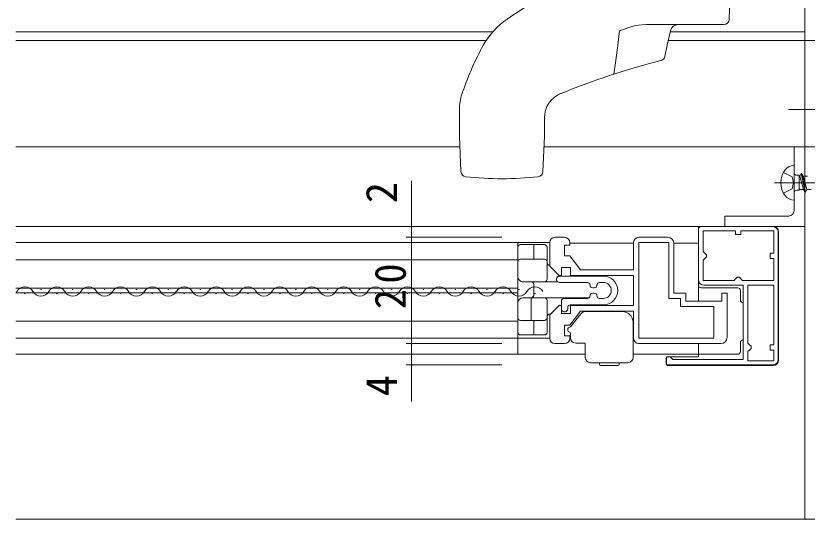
# Model space of a CAD drawing. Units: millimetres, scale not verified. Extents: x -594 to 539, y -420 to 386.
# Drawn here: x 159 to 308, y -238 to -143.4 of the extents above; entities that cross this region are included whole.
import ezdxf
from ezdxf.enums import TextEntityAlignment as Align

# ---------------------------------------------------------------- set-up
doc = ezdxf.new("R2010")
doc.units = ezdxf.units.MM
doc.header["$LTSCALE"] = 2
doc.linetypes.add('CHAIN2', pattern=[12, 9, -1, 1, -1])
doc.linetypes.add('DASHED3', pattern=[4, 3, -1])
for name, color, linetype, lineweight in [('0-3_YKK_11', 7, 'Continuous', 9), ('0-4_YKK_12', 2, 'Continuous', 9), ('0-5_YKK_13', 4, 'Continuous', 9), ('0-6_YKK_D', 6, 'Continuous', 9), ('0-7_YSS_K', 3, 'Continuous', 9)]:
    doc.layers.add(name, color=color, linetype=linetype, lineweight=lineweight)
doc.styles.add('ＭＳ ゴシック', font='')
doc.styles.get('ＭＳ ゴシック').set_extended_font_data('MS Gothic')

msp = doc.modelspace()

# ---------------------------------------------------------------- linework, layer by layer
at = {"layer": '0-3_YKK_11'}
for p, q in [((307.49, -133.9), (307.49, -148)), ((308.99, -148), (307.49, -148)), ((307.49, -148), (307.49, -168)), ((307.49, -148), (332.49, -148)), ((305.49, -168), (307.49, -168)), ((305.49, -180), (305.49, -168)), ((307.49, -168), (310.49, -168)), ((307.49, -168), (307.49, -181.5)), ((292.49, -181), (304.49, -181)), ((292.49, -183), (292.49, -181)), ((307.49, -181.5), (307.49, -183)), ((287.49, -183), (287.49, -193)), ((301.49, -183), (287.49, -183)), ((307.59, -183), (292.59, -183)), ((288.39, -183.8), (288.39, -187.7)), ((294.49, -183.8), (288.39, -183.8)), ((294.49, -184.5), (294.49, -183.8)), ((295.49, -184.5), (294.49, -184.5)), ((295.49, -183.8), (295.49, -184.5)), ((301.69, -183.8), (295.49, -183.8)), ((301.69, -188), (301.69, -183.8)), ((302.49, -208), (302.49, -184)), ((259.49, -190.424), (259.49, -186)), ((260.49, -185), (262.29, -185)), ((263.29, -186), (263.29, -186.5)), ((275.29, -191.1), (275.29, -186)), ((276.29, -185), (281.69, -185)), ((276.29, -204), (276.29, -186)), ((276.29, -186), (281.89, -186)), ((276.29, -204), (276.29, -186)), ((281.89, -186), (281.89, -196.5)), ((282.89, -186.2), (282.89, -195.5)), ((262.29, -186.5), (262.29, -188.5)), ((263.29, -186.5), (262.29, -186.5)), ((288.39, -187.7), (288.69, -188)), ((262.29, -188.5), (263.29, -188.5)), ((263.29, -188.5), (265.29, -191.1)), ((288.69, -189), (288.39, -189.3)), ((288.69, -188), (288.99, -188.3)), ((288.99, -188.7), (288.69, -189)), ((288.99, -188.3), (288.99, -188.7)), ((300.99, -188), (301.69, -188)), ((300.99, -189), (300.99, -188)), ((301.69, -189), (300.99, -189)), ((301.69, -193.1), (301.69, -189)), ((261.32, -192.254), (259.49, -190.424)), ((288.39, -189.3), (288.39, -193.1)), ((261.69, -192.101), (261.32, -192.254)), ((261.69, -190.7), (261.69, -192.101)), ((263.39, -190.7), (261.69, -190.7)), ((263.39, -192.2), (263.39, -190.7)), ((265.29, -191.1), (275.29, -191.1)), ((275.29, -192.2), (263.39, -192.2)), ((275.29, -197.8), (275.29, -192.2)), ((288.39, -193.1), (294.19, -193.1)), ((294.19, -193.1), (294.49, -192.8)), ((294.49, -192.8), (294.79, -192.5)), ((294.79, -192.5), (295.19, -192.5)), ((295.19, -192.5), (295.49, -192.8)), ((295.49, -192.8), (295.79, -193.1)), ((295.79, -193.1), (301.69, -193.1)), ((295.79, -193.1), (301.69, -193.1)), ((288.49, -194), (295.89, -194)), ((295.89, -194), (295.89, -208)), ((296.79, -194), (296.79, -204.9)), ((301.69, -194), (296.79, -194)), ((296.79, -194), (296.79, -204.9)), ((301.69, -205.2), (301.69, -194)), ((281.89, -196.5), (284.09, -196.5)), ((282.89, -195.5), (285.09, -195.5)), ((284.09, -196.5), (284.09, -198)), ((285.09, -195.5), (285.09, -197)), ((291.89, -195.5), (292.89, -195.5)), ((291.89, -197), (291.89, -195.5)), ((292.89, -195.5), (292.89, -203.8)), ((259.49, -199.576), (261.32, -197.746)), ((261.32, -197.746), (261.69, -197.9)), ((261.69, -197.9), (261.69, -199.3)), ((263.39, -197.8), (275.29, -197.8)), ((263.39, -199.3), (263.39, -197.8)), ((284.09, -198), (290.39, -198)), ((285.09, -197), (291.89, -197)), ((290.39, -198), (290.39, -204)), ((259.49, -204), (259.49, -199.576)), ((261.69, -199.3), (263.39, -199.3)), ((265.29, -198.9), (263.29, -201.5)), ((275.29, -198.9), (265.29, -198.9)), ((275.29, -204), (275.29, -198.9)), ((262.29, -201.5), (262.29, -203.5)), ((263.29, -201.5), (262.29, -201.5)), ((262.29, -203.5), (263.29, -203.5)), ((263.29, -203.5), (263.29, -204)), ((290.39, -204), (276.29, -204)), ((262.29, -205), (260.49, -205)), ((291.69, -205), (276.29, -205)), ((296.79, -204.9), (297.09, -205.2)), ((297.09, -205.2), (297.39, -205.5)), ((297.39, -205.5), (297.39, -205.9)), ((300.99, -205.2), (301.69, -205.2)), ((300.99, -206.2), (300.99, -205.2)), ((297.09, -206.2), (296.79, -206.5)), ((296.79, -206.5), (296.79, -208.2)), ((297.39, -205.9), (297.09, -206.2)), ((301.69, -206.2), (300.99, -206.2)), ((301.69, -208.2), (301.69, -206.2)), ((281.49, -207.5), (281.49, -209)), ((282.19, -207.5), (281.49, -207.5)), ((282.49, -207.8), (282.19, -207.5)), ((282.69, -208), (282.49, -207.8)), ((295.89, -208), (282.69, -208)), ((296.79, -208.2), (301.69, -208.2)), ((281.49, -209), (301.49, -209))]:
    msp.add_line(p, q, dxfattribs=at)
for centre, radius, start, end in [((304.49, -180), 1, 270, 0), ((301.49, -184), 1, 0, 89.99998), ((260.49, -186), 1, 90, 179.99998), ((262.29, -186), 1, 0, 89.99998), ((276.29, -186), 1, 90, 179.99998), ((281.69, -186.2), 1.2, 0, 89.99998), ((288.49, -193), 1, 180, 269.99998), ((260.49, -204), 1, 180, 269.99998), ((262.29, -204), 1, 270, 359.99998), ((276.29, -204), 1, 180, 269.99998), ((291.69, -203.8), 1.2, 270, 359.99998), ((301.49, -208), 1, 270, 359.99998)]:
    msp.add_arc(centre, radius, start, end, dxfattribs=at)
at = {"layer": '0-4_YKK_12'}
for p, q in [((158.99, -146.37), (248.775, -146.37)), ((282.216, -146.37), (307.49, -146.37)), ((158.99, -148), (247.521, -148)), ((281.89, -148), (307.79, -148)), ((158.99, -168), (242.578, -168)), ((258.403, -168), (307.787, -168)), ((287.907, -183), (158.99, -183)), ((272.519, -183), (272.523, -183)), ((274.688, -183), (276.99, -183)), ((259.399, -186), (158.99, -186)), ((253.49, -186), (253.49, -207)), ((275.291, -186.1), (263.29, -186.1)), ((287.507, -186.1), (282.867, -186.1)), ((253.49, -189.25), (158.99, -189.25)), ((287.49, -193), (287.49, -197)), ((253.49, -194.55), (158.99, -194.55)), ((163.605, -194.82), (163.805, -194.82)), ((169.605, -194.82), (169.805, -194.82)), ((175.605, -194.82), (175.805, -194.82)), ((181.605, -194.82), (181.805, -194.82)), ((187.605, -194.82), (187.805, -194.82)), ((193.605, -194.82), (193.805, -194.82)), ((199.605, -194.82), (199.805, -194.82)), ((205.605, -194.82), (205.805, -194.82)), ((211.605, -194.82), (211.805, -194.82)), ((217.605, -194.82), (217.805, -194.82)), ((223.605, -194.82), (223.805, -194.82)), ((229.605, -194.82), (229.805, -194.82)), ((235.605, -194.82), (235.805, -194.82)), ((241.605, -194.82), (241.805, -194.82)), ((247.605, -194.82), (247.805, -194.82)), ((253.605, -194.82), (253.805, -194.82)), ((253.49, -195.45), (158.99, -195.45)), ((160.605, -195.58), (160.805, -195.58)), ((166.605, -195.58), (166.805, -195.58)), ((172.605, -195.58), (172.805, -195.58)), ((178.605, -195.58), (178.805, -195.58)), ((184.605, -195.58), (184.805, -195.58)), ((190.605, -195.58), (190.805, -195.58)), ((196.605, -195.58), (196.805, -195.58)), ((202.605, -195.58), (202.805, -195.58)), ((208.605, -195.58), (208.805, -195.58)), ((214.605, -195.58), (214.805, -195.58)), ((220.605, -195.58), (220.805, -195.58)), ((226.605, -195.58), (226.805, -195.58)), ((232.605, -195.58), (232.805, -195.58)), ((238.605, -195.58), (238.805, -195.58)), ((244.605, -195.58), (244.805, -195.58)), ((250.605, -195.58), (250.805, -195.58)), ((256.605, -195.58), (256.805, -195.58)), ((253.49, -200.75), (158.99, -200.75)), ((259.39, -204), (158.99, -204)), ((287.49, -205.134), (287.49, -207.5)), ((266.093, -207), (158.99, -207)), ((275.192, -207), (287.49, -207))]:
    msp.add_line(p, q, dxfattribs=at)
for centre, start, end in [((160.705, -196.038), 29.20253, 150.79745), ((166.705, -196.038), 29.20253, 150.79745), ((172.705, -196.038), 29.20253, 150.79745), ((178.705, -196.038), 29.20253, 150.79745), ((184.705, -196.038), 29.20253, 150.79745), ((190.705, -196.038), 29.20253, 150.79745), ((196.705, -196.038), 29.20253, 150.79745), ((202.705, -196.038), 29.20253, 150.79745), ((208.705, -196.038), 29.20253, 150.79745), ((214.705, -196.038), 29.20253, 150.79745), ((220.705, -196.038), 29.20253, 150.79745), ((226.705, -196.038), 29.20253, 150.79745), ((232.705, -196.038), 29.20253, 150.79745), ((238.705, -196.038), 29.20253, 150.79745), ((244.705, -196.038), 29.20253, 150.79745), ((250.705, -196.038), 29.20253, 150.79745), ((256.705, -196.038), 29.20253, 150.79745), ((157.705, -194.361), 318.42329, 330.79745), ((163.705, -194.361), 209.20253, 330.79745), ((169.705, -194.361), 209.20253, 330.79745), ((175.705, -194.361), 209.20253, 330.79745), ((181.705, -194.361), 209.20253, 330.79745), ((187.705, -194.361), 209.20253, 330.79745), ((193.705, -194.361), 209.20253, 330.79745), ((199.705, -194.361), 209.20253, 330.79745), ((205.705, -194.361), 209.20253, 330.79745), ((211.705, -194.361), 209.20253, 330.79745), ((217.705, -194.361), 209.20253, 330.79745), ((223.705, -194.361), 209.20253, 330.79745), ((229.705, -194.361), 209.20253, 330.79745), ((235.705, -194.361), 209.20253, 330.79745), ((241.705, -194.361), 209.20253, 330.79745), ((247.705, -194.361), 209.20253, 330.79745), ((253.705, -194.361), 209.20253, 330.79745)]:
    msp.add_arc(centre, 1.718, start, end, dxfattribs=at)
at = {"layer": '0-5_YKK_13'}
for p, q in [((293.454, -139.035), (293.279, -144.035)), ((273.173, -145.972), (272.974, -146.048)), ((273.488, -145.858), (273.173, -145.972)), ((273.981, -145.689), (273.488, -145.858)), ((274.743, -145.456), (273.981, -145.689)), ((275.461, -145.271), (274.743, -145.456)), ((276.185, -145.127), (275.461, -145.271)), ((276.906, -145.034), (276.185, -145.127)), ((277.627, -145), (276.906, -145.034)), ((292.28, -145), (277.627, -145)), ((272.657, -146.211), (272.306, -148.9)), ((272.66, -146.202), (272.657, -146.211)), ((272.667, -146.192), (272.66, -146.202)), ((272.693, -146.172), (272.667, -146.192)), ((272.723, -146.155), (272.693, -146.172)), ((272.772, -146.131), (272.723, -146.155)), ((272.85, -146.098), (272.772, -146.131)), ((272.974, -146.048), (272.85, -146.098)), ((282.231, -146.178), (281.632, -148.9)), ((272.306, -148.9), (272.243, -149.388)), ((281.632, -148.9), (281.171, -150.999)), ((272.243, -149.388), (271.863, -152.195)), ((271.863, -152.195), (271.568, -154.336)), ((242.49, -166), (242.49, -160.97)), ((258.49, -166), (258.49, -162.596)), ((242.781, -172.658), (242.49, -166)), ((258.49, -166), (258.199, -172.658)), ((305.49, -171.5), (305.49, -178)), ((305.49, -176.15), (305.49, -173.35)), ((305.49, -173.35), (305.49, -176.15)), ((305.99, -173.35), (306.426, -173.35)), ((306.426, -173.35), (306.426, -176.15)), ((306.426, -173.51), (306.595, -173.51)), ((306.86, -173), (306.595, -173.51)), ((306.595, -173.51), (307.295, -175.99)), ((306.86, -173), (307.56, -176.5)), ((306.86, -173), (306.96, -173)), ((306.96, -173), (307.66, -176.5)), ((306.96, -173), (307.226, -173.51)), ((307.226, -173.51), (307.995, -173.51)), ((307.226, -173.51), (307.926, -175.99)), ((306.426, -175.636), (306.526, -175.99)), ((305.99, -176.15), (306.442, -176.15)), ((306.442, -176.15), (306.526, -175.99)), ((307.295, -175.99), (306.526, -175.99)), ((307.56, -176.5), (307.295, -175.99)), ((308.695, -175.99), (307.926, -175.99)), ((301.59, -183), (287.99, -183)), ((287.49, -183.5), (287.49, -197)), ((302.59, -208.1), (302.59, -184)), ((253.49, -186.867), (253.49, -192.367)), ((253.49, -186.967), (253.49, -192.367)), ((258.49, -186.367), (253.99, -186.367)), ((256.49, -189.117), (256.49, -186.367)), ((258.99, -192.867), (258.99, -186.867)), ((258.49, -189.117), (253.99, -189.117)), ((258.99, -190.267), (259.493, -190.267)), ((260.95, -193.367), (254.49, -193.367)), ((260.79, -193), (260.79, -192.8)), ((261.29, -192.3), (269.59, -192.3)), ((266.59, -193.5), (261.29, -193.5)), ((262.023, -192.3), (269.59, -192.3)), ((269.59, -193.5), (268.89, -193.5)), ((256.49, -193.867), (256.49, -195.867)), ((267.89, -194.5), (267.59, -194.5)), ((294.89, -194.5), (287.99, -194.5)), ((295.39, -195), (295.39, -196.8)), ((254.49, -196.367), (266.93, -196.367)), ((255.99, -196.367), (255.99, -200.617)), ((262.19, -196.5), (266.59, -196.5)), ((267.59, -195.5), (267.89, -195.5)), ((268.89, -196.5), (269.59, -196.5)), ((253.49, -197.367), (253.49, -202.767)), ((253.49, -197.367), (253.49, -202.867)), ((258.99, -196.867), (258.99, -202.867)), ((261.69, -198.5), (261.69, -197)), ((269.59, -197.7), (263.39, -197.7)), ((258.99, -199.467), (259.603, -199.467)), ((262.39, -199), (262.19, -199)), ((262.89, -198.2), (262.89, -198.5)), ((265.358, -199.363), (263.47, -201.78)), ((273.193, -198.979), (266.146, -198.979)), ((258.49, -200.617), (253.99, -200.617)), ((256.49, -200.617), (256.49, -203.367)), ((256.49, -200.617), (256.49, -203.367)), ((275.192, -202.845), (275.192, -200.979)), ((258.49, -203.367), (253.99, -203.367)), ((263.386, -203.057), (263.392, -203.121)), ((263.392, -203.121), (263.392, -203.879)), ((275.192, -203.995), (275.192, -202.845)), ((275.192, -207.579), (275.192, -203.995)), ((264.392, -204.879), (265.892, -204.879)), ((266.193, -205.179), (266.193, -207.579)), ((287.49, -205), (287.49, -207.5)), ((295.39, -206.5), (295.39, -204.8)), ((294.89, -207), (287.49, -207)), ((281.39, -208.8), (281.39, -207.8)), ((281.69, -207.5), (287.49, -207.5)), ((267.192, -208.579), (274.192, -208.579)), ((268.839, -208.879), (268.839, -208.779)), ((272.546, -208.779), (272.546, -208.879)), ((281.69, -209.1), (301.59, -209.1))]:
    msp.add_line(p, q, dxfattribs=at)
at = {"layer": '0-5_YKK_13', "linetype": 'CHAIN2'}
for p, q in [((304.46, -161), (314.241, -161)), ((301.804, -174.75), (331.696, -174.75))]:
    msp.add_line(p, q, dxfattribs=at)
at = {"layer": '0-5_YKK_13', "linetype": 'DASHED3'}
for p, q in [((303.498, -172.8), (305.112, -173.605)), ((305.112, -173.605), (305.398, -174.75)), ((305.112, -175.895), (305.398, -174.75)), ((303.498, -176.7), (305.112, -175.895))]:
    msp.add_line(p, q, dxfattribs=at)
at = {"layer": '0-5_YKK_13'}
for points in [[(307.56, -176.5), (307.66, -176.5), (307.926, -175.99)], [(269.039, -209.079), (270.692, -209.079), (272.346, -209.079)]]:
    msp.add_lwpolyline(points, dxfattribs=at)
for centre, radius, start, end in [((288.39, -197.475), 65, 113.98265, 124.58649), ((260.008, -156.311), 15, 124.58649, 150.39049), ((292.28, -144), 1, 269.99998, 357.99998), ((283.696, -146.5), 1.5, 90, 167.59258), ((260.008, -156.311), 15, 150.39049, 152.13547), ((299.79, -177.344), 60, 152.13547, 161.27295), ((317.9, -297), 150, 104.46039, 112.17894), ((280.194, -150.784), 1, 284.46039, 347.59258), ((251.49, -160.97), 9, 161.27295, 179.99998), ((263.49, -162.596), 5, 112.03923, 179.99998), ((243.78, -172.614), 1, 182.49998, 263.41335), ((257.2, -172.614), 1, 276.58664, 357.49998), ((306.99, -174.75), 4, 142.75221, 217.24777), ((305.478, -173.6), 2.1, 90, 142.75221), ((250.49, -114.5), 59.5, 263.41335, 276.58664), ((305.99, -172.85), 0.5, 180, 270), ((305.478, -175.9), 2.1, 217.24777, 270), ((305.99, -176.65), 0.5, 90, 180), ((287.99, -183.5), 0.5, 90, 180), ((301.59, -184), 1, 0, 90), ((253.99, -186.867), 0.5, 89.99998, 179.99998), ((258.49, -186.867), 0.5, 359.99998, 89.99998), ((253.99, -189.617), 0.5, 89.99998, 179.99998), ((258.49, -189.617), 0.5, 359.99998, 89.99998), ((259.49, -189.767), 0.5, 179.99998, 269.99998), ((254.49, -192.367), 1, 179.99998, 269.99998), ((255.99, -193.867), 0.5, 359.99998, 89.99998), ((258.49, -192.867), 0.5, 269.99998, 359.99998), ((261.29, -192.8), 0.5, 90, 180), ((261.29, -193), 0.5, 180, 270), ((266.59, -194), 0.5, 0, 90), ((268.89, -194), 0.5, 90, 180), ((269.59, -195), 2.7, 0, 90), ((269.59, -195), 1.5, 0, 90), ((267.59, -194), 0.5, 180, 270), ((267.89, -194), 0.5, 270, 0), ((269.59, -195), 1.5, 270, 0), ((269.59, -195), 2.7, 270, 0), ((287.99, -194), 0.5, 180, 270), ((294.89, -195), 0.5, 0, 90), ((254.49, -197.367), 1, 89.99998, 179.99998), ((255.99, -195.867), 0.5, 269.99998, 359.99998), ((258.49, -196.867), 0.5, 359.99998, 89.99998), ((262.19, -197), 0.5, 90, 180), ((266.59, -196), 0.5, 270, 0), ((267.59, -196), 0.5, 90, 180), ((267.89, -196), 0.5, 0, 90), ((268.89, -196), 0.5, 180, 270), ((263.39, -198.2), 0.5, 90, 180), ((295.89, -196.8), 0.5, 180, 270), ((259.49, -199.967), 0.5, 89.99998, 179.99998), ((262.19, -198.5), 0.5, 180, 270), ((262.39, -198.5), 0.5, 270, 0), ((266.146, -199.979), 1, 90, 142), ((273.193, -200.979), 2, 0, 90), ((253.99, -200.117), 0.5, 179.99998, 269.99998), ((258.49, -200.117), 0.5, 269.99998, 359.99998), ((263.392, -202.379), 0.5, 101.44554, 247.97568), ((263.234, -201.595), 0.3, 281.44554, 322), ((253.99, -202.867), 0.5, 179.99998, 269.99998), ((258.49, -202.867), 0.5, 269.99998, 359.99998), ((263.093, -203.121), 0.3, 12.23344, 67.97568), ((264.392, -203.879), 1, 180, 270), ((265.892, -205.179), 0.3, 65.66022, 89.99998), ((265.892, -205.179), 0.3, 0, 65.66022), ((295.89, -204.8), 0.5, 90, 180), ((294.89, -206.5), 0.5, 270, 0), ((267.192, -207.579), 1, 180, 270), ((274.192, -207.579), 1, 270, 0), ((281.69, -207.8), 0.3, 90, 180), ((301.59, -208.1), 1, 270, 0), ((268.639, -208.779), 0.2, 0, 90), ((269.039, -208.879), 0.2, 180, 270), ((272.346, -208.879), 0.2, 270, 0), ((272.746, -208.779), 0.2, 90, 180), ((281.69, -208.8), 0.3, 180, 270)]:
    msp.add_arc(centre, radius, start, end, dxfattribs=at)
at = {"layer": '0-6_YKK_D'}
for p, q in [((250.49, -183), (232.49, -183)), ((250.49, -185), (232.49, -185)), ((250.49, -185), (232.49, -185)), ((233.49, -185), (233.49, -205)), ((233.49, -185), (233.49, -186.7)), ((250.49, -205), (232.49, -205)), ((250.49, -205), (232.49, -205)), ((233.49, -205), (233.49, -209)), ((250.49, -209), (232.49, -209)), ((233.49, -209), (233.49, -215.9))]:
    msp.add_line(p, q, dxfattribs=at)
msp.add_lwpolyline([(233.49, -185), (233.49, -183), (233.49, -174.4)], dxfattribs=at)
for centre, start, end in [((233.49, -183), 90, 270), ((233.49, -183), 270, 90), ((233.49, -185), 90, 270), ((233.49, -185), 90, 270), ((233.49, -185), 270, 90), ((233.49, -185), 270, 90), ((233.49, -205), 90, 270), ((233.49, -205), 90, 270), ((233.49, -205), 270, 90), ((233.49, -205), 270, 90), ((233.49, -209), 90, 270), ((233.49, -209), 270, 90)]:
    msp.add_arc(centre, 0.106, start, end, dxfattribs=at)
at = {"layer": '0-7_YSS_K'}
for p, q in [((307.49, -168), (310.49, -168)), ((307.49, -168), (307.49, -238)), ((307.49, -238), (158.99, -238)), ((307.49, -238), (332.49, -238))]:
    msp.add_line(p, q, dxfattribs=at)

# ---------------------------------------------------------------- texts
at = {"layer": '0-6_YKK_D', "color": 7, "style": 'ＭＳ ゴシック'}
for s, p in [('2', (232.49, -178.6)), ('4', (232.49, -214.9))]:
    msp.add_text(s, height=5.865, rotation=90, dxfattribs=at).set_placement(p, align=Align.BOTTOM_LEFT)
at = {"layer": '0-6_YKK_D', "color": 7, "insert": (232.49, -198.52), "char_height": 5.865, "attachment_point": 7, "rotation": 90, "style": 'ＭＳ ゴシック'}
msp.add_mtext('\\T1.27;\\W0.95;20', dxfattribs=at)

doc.saveas('drawing.dxf')
